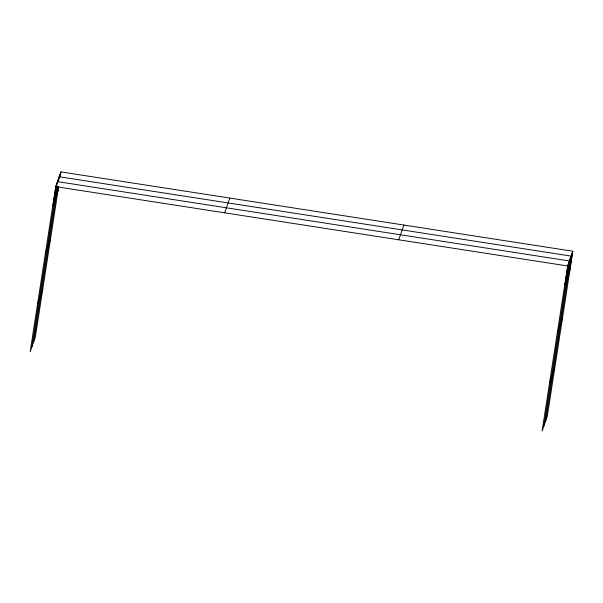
<?xml version="1.0" encoding="UTF-8"?>
<svg xmlns="http://www.w3.org/2000/svg" width="603" height="603" viewBox="0 0 603 603"><rect width="100%" height="100%" fill="white"/><g stroke="black" fill="none" stroke-linecap="round" stroke-linejoin="round"><path stroke-width="0.9" d="M572.85 251.232L567.657 265.968L542.089 431.1L547.283 416.364L572.85 251.232L60.911 171.9L55.717 186.636L30.15 351.768L35.343 337.032L58.687 186.282M53.237 204.259L56.154 185.385M53.675 203L56.599 184.134M54.119 201.749L56.486 186.47M56.757 184.676L57.036 182.875M31.914 346.763L56.644 187.02M57.202 183.425L57.481 181.624L569.42 260.956L543.853 426.087M54.986 199.284L56.938 186.704M57.353 184.005L57.911 180.41M55.416 198.07L57.225 186.387M57.918 181.887L58.34 179.197M55.845 196.849L57.375 186.968M58.491 179.777L58.77 177.975M33.632 341.901L57.662 186.651M58.642 180.357L59.192 176.762L571.139 256.094L545.572 421.226M56.705 194.422L57.956 186.335M59.207 178.247L59.622 175.548M57.134 193.201L58.107 186.915M59.772 176.129L60.051 174.335M57.556 191.988L58.393 186.598M59.923 176.709L60.481 173.114M60.496 174.599L60.911 171.9M565.177 283.583L568.094 264.709M565.614 282.332L568.539 263.458M566.059 281.081L568.976 262.207M566.926 278.609L569.85 259.742M567.355 277.395L570.28 258.521M567.785 276.182L570.709 257.308M568.644 273.747L571.561 254.873M569.074 272.533L571.991 253.659M569.503 271.32L572.42 252.446M52.793 205.51L57.986 190.774M45.323 253.773L50.516 239.037M37.62 303.505L42.821 288.769M224.655 212.814L229.849 198.078M398.711 239.79L403.912 225.047M564.732 284.835L569.925 270.099M557.262 333.105L562.456 318.369M549.559 382.837L554.76 368.094M55.717 186.636L567.657 265.968"/></g></svg>
